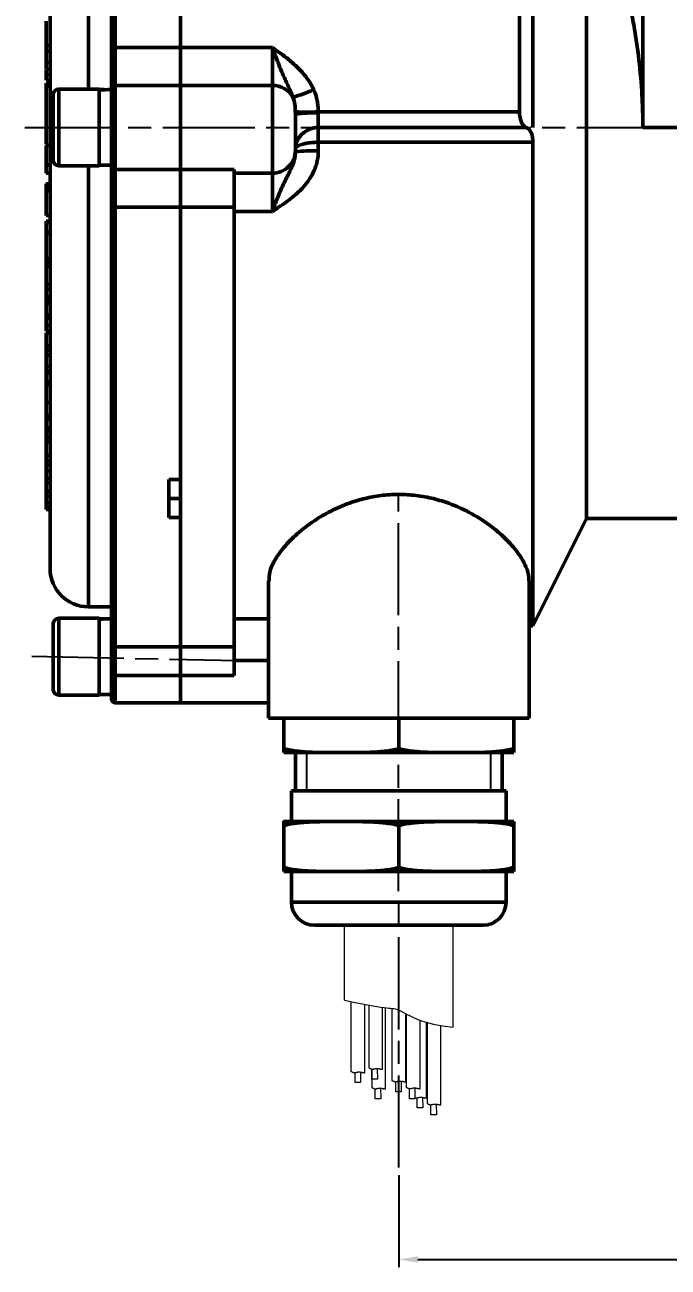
# Model space of a CAD drawing. Header units: millimetres. Extents: x 5395 to 6471, y 1829 to 2617.
# Drawn here: x 5546 to 5630, y 2223.7 to 2385.7 of the extents above; entities that cross this region are included whole.
import ezdxf

# ---------------------------------------------------------------- set-up
doc = ezdxf.new("R2010")
doc.units = ezdxf.units.MM
doc.linetypes.add('AM_ISO08W050', pattern=[18, 12, -1.5, 3, -1.5])
doc.linetypes.add('DIVIDE2', pattern=[15.875, 6.35, -3.175, 0, -3.175, 0, -3.175])
for name, color, linetype, lineweight in [('AM_5', 3, 'Continuous', 25), ('AM_7', 4, 'AM_ISO08W050', 25), ('AM_BOR', 7, 'Continuous', 50), ('双点划线', 6, 'DIVIDE2', 13)]:
    doc.layers.add(name, color=color, linetype=linetype, lineweight=lineweight)
doc.styles.add('工程字', font='gbenor.shx', dxfattribs={"width": 0.707, "bigfont": 'hztxt.shx'})
doc.dimstyles.new('AM_GB$0', dxfattribs={"dimtxt": 3.5, "dimasz": 2.5, "dimexe": 1, "dimexo": 1, "dimgap": 0.5, "dimtad": 1, "dimdsep": 46, "dimtxsty": '工程字', "dimcen": 0, "dimclrd": 256, "dimclre": 256, "dimclrt": 2, "dimadec": 0, "dimazin": 2, "dimtp": 0.1, "dimtm": 0.1, "dimtfac": 0.71, "dimtmove": 0, "dimatfit": 3, "dimfxl": 0, "dimlwd": -1, "dimlwe": -1, "dimarcsym": 0})

# ---------------------------------------------------------------- blocks, each defined once
blk = doc.blocks.new('*D1')
at = {"layer": 'AM_5', "transparency": 16777216}
for p, q in [((5713.31, 2250.5), (5713.31, 2223.71)), ((5594.81, 2235.71), (5594.81, 2223.71)), ((5597.31, 2224.71), (5710.81, 2224.71))]:
    blk.add_line(p, q, dxfattribs=at)
for points in [[(5597.31, 2225.13), (5597.31, 2224.29), (5594.81, 2224.71)], [(5710.81, 2225.13), (5710.81, 2224.29), (5713.31, 2224.71)]]:
    blk.add_solid(points, dxfattribs=at)
at = {"layer": 'Defpoints', "color": 0}
for p in [(5713.31, 2251.5), (5594.81, 2236.71), (5713.31, 2224.71)]:
    blk.add_point(p, dxfattribs=at)
at = {"layer": 'AM_5', "color": 2, "transparency": 16777216, "insert": (5654.06, 2227.71), "char_height": 5, "attachment_point": 5, "style": '工程字'}
blk.add_mtext('118.5', dxfattribs=at)

msp = doc.modelspace()

# ---------------------------------------------------------------- linework, layer by layer
at = {"layer": 'AM_5'}
for p, q in [((5582.7834, 2290.79782), (5582.7834, 2285.79782)), ((5606.7834, 2290.79782), (5606.7834, 2285.79782))]:
    msp.add_line(p, q, dxfattribs=at)
at = {"layer": 'AM_7'}
for p, q in [((5546.01838, 2372.26843), (5661.79938, 2372.26843)), ((5594.81238, 2236.70973), (5594.76536, 2324.45202)), ((5546.91899, 2303.35615), (5576.10577, 2302.74675))]:
    msp.add_line(p, q, dxfattribs=at)
at = {"layer": 'AM_BOR'}
for p, q in [((5626.65713, 2442.29782), (5626.65713, 2372.29783)), ((5557.31237, 2382.63332), (5557.31237, 2439.50777)), ((5557.81238, 2440.00197), (5557.81238, 2382.70931)), ((5566.31238, 2440.00197), (5566.31238, 2382.70931)), ((5610.56237, 2374.32575), (5610.56237, 2439.96097)), ((5554.31238, 2434.79783), (5554.31238, 2377.29782)), ((5612.31237, 2372.29783), (5612.31237, 2435.20449)), ((5549.31237, 2314.79782), (5549.31237, 2429.79783)), ((5566.31238, 2382.70931), (5566.31238, 2418.1965)), ((5619.31238, 2321.29782), (5619.31238, 2406.1098)), ((5548.81238, 2386.13408), (5548.81238, 2382.98203)), ((5548.81238, 2382.98203), (5549.31237, 2382.98203)), ((5548.81238, 2382.98203), (5548.81238, 2382.24519)), ((5557.31237, 2377.31358), (5557.31237, 2382.63332)), ((5557.81238, 2382.70931), (5557.81238, 2377.76955)), ((5557.81238, 2382.70931), (5566.31238, 2382.70931)), ((5566.31238, 2377.76955), (5566.31238, 2382.70931)), ((5566.31238, 2382.70931), (5578.31237, 2382.70931)), ((5578.31237, 2377.76955), (5578.31237, 2382.70931)), ((5548.81238, 2382.24519), (5549.31237, 2382.24519)), ((5548.81238, 2380.89431), (5548.81238, 2380.84594)), ((5548.81238, 2380.7715), (5549.31237, 2380.7715)), ((5548.81238, 2379.87092), (5549.31237, 2379.87092)), ((5548.81238, 2379.79648), (5548.81238, 2379.17502)), ((5548.81238, 2379.17502), (5549.31237, 2379.17502)), ((5548.81238, 2379.17502), (5548.81238, 2378.43818)), ((5548.81238, 2378.43818), (5549.31237, 2378.43818)), ((5548.81238, 2378.31537), (5549.31237, 2378.31537)), ((5548.81238, 2378.05401), (5548.81238, 2377.87509)), ((5548.81238, 2377.87509), (5549.31237, 2377.87509)), ((5548.81238, 2377.87509), (5548.81238, 2377.66769)), ((5548.81238, 2377.66769), (5549.31237, 2377.66769)), ((5548.81238, 2377.66769), (5548.81238, 2370.12201)), ((5557.81238, 2377.76955), (5557.81238, 2366.82609)), ((5557.81238, 2377.76955), (5566.31238, 2377.76955)), ((5566.31238, 2366.82609), (5566.31238, 2377.76955)), ((5578.31237, 2377.76955), (5566.31238, 2377.76955)), ((5578.31237, 2366.31809), (5578.31237, 2377.76955)), ((5549.71238, 2368.04782), (5549.71238, 2376.54782)), ((5555.71238, 2377.29782), (5550.46237, 2377.29782)), ((5550.46237, 2377.29782), (5550.46237, 2367.29782)), ((5555.71238, 2377.29782), (5555.71238, 2367.29782)), ((5557.31237, 2367.28207), (5557.31237, 2377.31358)), ((5581.31238, 2374.00887), (5581.31238, 2369.30796)), ((5584.30709, 2374.32575), (5610.56237, 2374.32575)), ((5584.31238, 2374.16347), (5584.31238, 2372.28218)), ((5611.45213, 2372.28218), (5584.31238, 2372.28218)), ((5584.31238, 2372.28218), (5584.31238, 2370.35752)), ((5626.65713, 2372.29783), (5659.00538, 2372.29783)), ((5549.31237, 2369.96512), (5548.74988, 2369.96512)), ((5548.81238, 2369.93864), (5549.31237, 2369.93864)), ((5548.81238, 2369.76363), (5548.81238, 2369.39392)), ((5584.31238, 2370.35752), (5584.31238, 2369.24036)), ((5612.31237, 2370.35752), (5584.31238, 2370.35752)), ((5612.31237, 2307.29782), (5612.31237, 2370.35752)), ((5581.31238, 2369.30796), (5581.31238, 2369.09925)), ((5548.74988, 2366.51436), (5548.81238, 2366.51436)), ((5548.81238, 2367.40337), (5549.31237, 2367.40337)), ((5548.81238, 2367.40337), (5548.81238, 2366.31835)), ((5548.81238, 2366.31835), (5549.31237, 2366.31835)), ((5550.46237, 2367.29782), (5555.71238, 2367.29782)), ((5554.31238, 2367.29782), (5554.31238, 2309.79782)), ((5555.71238, 2367.35782), (5557.31237, 2367.35782)), ((5557.31237, 2361.96233), (5557.31237, 2367.28207)), ((5557.81238, 2366.82609), (5566.31238, 2366.82609)), ((5557.81238, 2366.82609), (5557.81238, 2361.88633)), ((5566.31238, 2361.88633), (5566.31238, 2366.82609)), ((5566.31238, 2366.82609), (5573.31238, 2366.82609)), ((5573.31238, 2366.82609), (5573.31238, 2361.88633)), ((5573.31238, 2366.31809), (5578.31237, 2366.31809)), ((5578.31237, 2361.34902), (5578.31237, 2366.31809)), ((5548.81238, 2364.85292), (5548.74988, 2364.85292)), ((5548.81238, 2364.95244), (5549.31237, 2364.95244)), ((5548.81238, 2364.95244), (5548.81238, 2364.8307)), ((5548.81238, 2364.8307), (5549.31237, 2364.8307)), ((5548.81238, 2364.8307), (5548.81238, 2364.30237)), ((5548.81238, 2364.30237), (5549.31237, 2364.30237)), ((5548.81238, 2364.30237), (5548.81238, 2364.17945)), ((5548.81238, 2364.17945), (5549.31237, 2364.17945)), ((5548.81238, 2364.17945), (5548.81238, 2364.13217)), ((5548.81238, 2364.13217), (5549.31237, 2364.13217)), ((5548.81238, 2364.13217), (5548.81238, 2364.00925)), ((5548.81238, 2364.00925), (5549.31237, 2364.00925)), ((5548.81238, 2364.00925), (5548.81238, 2360.81446)), ((5557.31237, 2305.08787), (5557.31237, 2361.96233)), ((5557.81238, 2361.88633), (5566.31238, 2361.88633)), ((5557.81238, 2361.88633), (5557.81238, 2304.59368)), ((5566.31238, 2326.39915), (5566.31238, 2361.88633)), ((5573.31238, 2361.88633), (5566.31238, 2361.88633)), ((5566.31238, 2361.88633), (5566.31238, 2304.59368)), ((5573.31238, 2361.88633), (5573.31238, 2304.59368)), ((5548.74988, 2361.08782), (5548.81238, 2361.08782)), ((5548.81238, 2360.81446), (5549.31237, 2360.81446)), ((5548.81238, 2360.08004), (5549.31237, 2360.08004)), ((5548.81238, 2360.08004), (5548.81238, 2359.89093)), ((5548.81238, 2359.89093), (5549.31237, 2359.89093)), ((5548.81238, 2359.89093), (5548.81238, 2358.65934)), ((5578.31237, 2361.34902), (5573.31238, 2361.34902)), ((5548.81238, 2358.65934), (5549.31237, 2358.65934)), ((5548.81238, 2358.65934), (5548.81238, 2358.47023)), ((5548.81238, 2358.47023), (5549.31237, 2358.47023)), ((5548.81238, 2358.47023), (5548.81238, 2355.21398)), ((5548.81238, 2355.21398), (5549.31237, 2355.21398)), ((5548.81238, 2355.21398), (5548.81238, 2354.70771)), ((5548.81238, 2354.70771), (5549.31237, 2354.70771)), ((5548.81238, 2354.70771), (5548.81238, 2354.15039)), ((5548.81238, 2354.15039), (5549.31237, 2354.15039)), ((5548.81238, 2354.15039), (5548.81238, 2351.87397)), ((5548.81238, 2351.87397), (5549.31237, 2351.87397)), ((5548.81238, 2351.87397), (5548.81238, 2351.20853)), ((5549.31237, 2350.23703), (5548.74988, 2350.23703)), ((5549.31237, 2350.13821), (5548.74988, 2350.13821)), ((5548.81238, 2351.20853), (5549.31237, 2351.20853)), ((5548.81238, 2351.20853), (5548.81238, 2350.14423)), ((5548.81238, 2349.75749), (5549.31237, 2349.75749)), ((5548.81238, 2349.75749), (5548.81238, 2349.32963)), ((5548.81238, 2349.32963), (5549.31237, 2349.32963)), ((5548.81238, 2349.32963), (5548.81238, 2347.88057)), ((5548.81238, 2347.88057), (5549.31237, 2347.88057)), ((5548.81238, 2347.88057), (5548.81238, 2347.41843)), ((5548.81238, 2347.41843), (5549.31237, 2347.41843)), ((5548.74988, 2345.79763), (5548.81238, 2345.79763)), ((5548.74988, 2345.77598), (5549.31237, 2345.77598)), ((5548.81238, 2346.49415), (5549.31237, 2346.49415)), ((5548.81238, 2345.51225), (5549.31237, 2345.51225)), ((5548.81238, 2343.81025), (5549.31237, 2343.81025)), ((5548.81238, 2343.81025), (5548.81238, 2343.26892)), ((5548.81238, 2343.26892), (5549.31237, 2343.26892)), ((5548.81238, 2343.26892), (5548.81238, 2342.66613)), ((5548.81238, 2342.66613), (5549.31237, 2342.66613)), ((5548.81238, 2342.66613), (5548.81238, 2342.54675)), ((5548.81238, 2342.54675), (5549.31237, 2342.54675)), ((5548.81238, 2342.54675), (5548.81238, 2341.10951)), ((5548.81238, 2341.10951), (5549.31237, 2341.10951)), ((5548.81238, 2341.10951), (5548.81238, 2340.53154)), ((5548.81238, 2340.53154), (5549.31237, 2340.53154)), ((5548.81238, 2340.53154), (5548.81238, 2340.27834)), ((5548.81238, 2340.27834), (5549.31237, 2340.27834)), ((5548.81238, 2340.27834), (5548.81238, 2339.17559)), ((5548.81238, 2339.17559), (5549.31237, 2339.17559)), ((5548.81238, 2339.17559), (5548.81238, 2338.75363)), ((5548.81238, 2338.75363), (5549.31237, 2338.75363)), ((5548.81238, 2338.75363), (5548.81238, 2336.43348)), ((5548.81238, 2338.4333), (5548.74988, 2338.4333)), ((5548.81238, 2336.43348), (5549.31237, 2336.43348)), ((5548.81238, 2336.43348), (5548.81238, 2334.75347)), ((5548.81238, 2334.75347), (5549.31237, 2334.75347)), ((5548.81238, 2334.75347), (5548.81238, 2334.24642)), ((5548.81238, 2334.24642), (5549.31237, 2334.24642)), ((5548.81238, 2334.24642), (5548.81238, 2333.11294)), ((5548.74988, 2333.3307), (5548.81238, 2333.3307)), ((5548.81238, 2333.11294), (5549.31237, 2333.11294)), ((5548.81238, 2333.11294), (5548.81238, 2332.64725)), ((5548.81238, 2332.64725), (5549.31237, 2332.64725)), ((5548.81238, 2332.64725), (5548.81238, 2332.06509)), ((5548.74988, 2331.81477), (5548.81238, 2331.81477)), ((5548.81238, 2332.06509), (5549.31237, 2332.06509)), ((5548.81238, 2332.06509), (5548.81238, 2331.81688)), ((5548.81238, 2331.81688), (5549.31237, 2331.81688)), ((5548.81238, 2331.81688), (5548.81238, 2331.31219)), ((5548.81238, 2331.31219), (5549.31237, 2331.31219)), ((5548.81238, 2331.31219), (5548.81238, 2329.53691)), ((5548.81238, 2329.53691), (5549.31237, 2329.53691)), ((5548.81238, 2329.53691), (5548.81238, 2328.81892)), ((5548.81238, 2328.81892), (5549.31237, 2328.81892)), ((5548.81238, 2328.81892), (5548.81238, 2328.24686)), ((5548.81238, 2328.24686), (5549.31237, 2328.24686)), ((5548.81238, 2328.24686), (5548.81238, 2327.51642)), ((5548.81238, 2327.51642), (5549.31237, 2327.51642)), ((5548.81238, 2327.51642), (5548.81238, 2326.52477)), ((5548.81238, 2326.52477), (5549.31237, 2326.52477)), ((5548.81238, 2326.52477), (5548.81238, 2325.95271)), ((5548.81238, 2325.95271), (5549.31237, 2325.95271)), ((5548.81238, 2325.95271), (5548.81238, 2324.85823)), ((5564.81238, 2326.39915), (5566.31238, 2326.39915)), ((5564.81238, 2326.39915), (5564.81238, 2321.4494)), ((5548.81238, 2324.85823), (5549.31237, 2324.85823)), ((5548.81238, 2324.85823), (5548.81238, 2324.75728)), ((5548.81238, 2324.75728), (5549.31237, 2324.75728)), ((5548.81238, 2324.75728), (5548.81238, 2324.16748)), ((5548.81238, 2324.16748), (5549.31237, 2324.16748)), ((5548.81238, 2324.16748), (5548.81238, 2323.41577)), ((5548.81238, 2323.41577), (5549.31237, 2323.41577)), ((5548.81238, 2323.41577), (5548.81238, 2322.85779)), ((5548.81238, 2322.85779), (5549.31237, 2322.85779)), ((5548.81238, 2322.85779), (5548.81238, 2322.77388)), ((5548.81238, 2322.77388), (5549.31237, 2322.77388)), ((5548.81238, 2322.77388), (5548.81238, 2322.49908)), ((5564.81238, 2323.92769), (5566.31238, 2323.92769)), ((5548.81238, 2322.49908), (5549.31237, 2322.49908)), ((5564.81238, 2321.4494), (5566.31238, 2321.4494)), ((5566.31238, 2304.59368), (5566.31238, 2321.4494)), ((5612.31237, 2307.29782), (5619.31238, 2321.29782)), ((5619.31238, 2321.29782), (5638.48335, 2321.29782)), ((5577.81238, 2313.19471), (5577.81238, 2295.29782)), ((5611.81238, 2295.29782), (5611.81238, 2313.18811)), ((5554.31238, 2309.79782), (5557.31237, 2309.79782)), ((5555.71238, 2308.29782), (5550.46237, 2308.29782)), ((5550.46237, 2308.29782), (5550.46237, 2298.29782)), ((5555.71238, 2308.29782), (5555.71238, 2298.29782)), ((5573.31238, 2308.22658), (5577.81238, 2308.22658)), ((5549.71238, 2299.04782), (5549.71238, 2307.54782)), ((5611.81238, 2307.29782), (5612.31237, 2307.29782)), ((5557.31237, 2301.04123), (5557.31237, 2305.08787)), ((5557.81238, 2304.59368), (5566.31238, 2304.59368)), ((5557.81238, 2304.59368), (5557.81238, 2300.83608)), ((5566.31238, 2300.83608), (5566.31238, 2304.59368)), ((5566.31238, 2304.59368), (5573.31238, 2304.59368)), ((5573.31238, 2304.59368), (5573.31238, 2300.83608)), ((5577.81238, 2302.80507), (5573.31238, 2302.80507)), ((5557.31237, 2297.79782), (5557.31237, 2301.04123)), ((5557.81238, 2300.83608), (5566.31238, 2300.83608)), ((5557.81238, 2300.83608), (5557.81238, 2297.29782)), ((5566.31238, 2297.29782), (5566.31238, 2300.83608)), ((5573.31238, 2300.83608), (5566.31238, 2300.83608)), ((5550.46237, 2298.29782), (5555.71238, 2298.29782)), ((5555.71238, 2298.35782), (5557.31237, 2298.35782)), ((5557.81238, 2297.29782), (5566.31238, 2297.29782)), ((5566.31238, 2297.29782), (5577.81238, 2297.29782)), ((5577.81238, 2295.29782), (5594.81238, 2295.29782)), ((5594.81238, 2295.29782), (5579.81238, 2295.29782)), ((5579.81238, 2291.31046), (5579.81238, 2295.29782)), ((5594.81238, 2295.29782), (5611.81238, 2295.29782)), ((5594.81238, 2291.31046), (5594.81238, 2295.29782)), ((5609.81238, 2295.29782), (5594.81238, 2295.29782)), ((5609.81238, 2291.31046), (5609.81238, 2295.29782)), ((5579.81238, 2290.79782), (5587.31238, 2290.79782)), ((5581.31238, 2290.79782), (5581.31238, 2285.79782)), ((5587.31238, 2290.79782), (5602.31238, 2290.79782)), ((5602.31238, 2290.79782), (5609.81238, 2290.79782)), ((5608.31238, 2285.79782), (5608.31238, 2290.79782)), ((5580.81238, 2285.79782), (5580.81238, 2281.79782)), ((5594.81238, 2285.79782), (5580.81238, 2285.79782)), ((5608.81238, 2285.79782), (5594.81238, 2285.79782)), ((5608.81238, 2281.79782), (5608.81238, 2285.79782)), ((5579.81238, 2281.79782), (5587.31238, 2281.79782)), ((5579.81238, 2275.81046), (5579.81238, 2281.28519)), ((5587.31238, 2281.79782), (5602.31238, 2281.79782)), ((5594.81238, 2275.81046), (5594.81238, 2281.28519)), ((5602.31238, 2281.79782), (5609.81238, 2281.79782)), ((5609.81238, 2275.81046), (5609.81238, 2281.28519)), ((5579.81238, 2275.29782), (5587.31238, 2275.29782)), ((5580.81238, 2275.29782), (5580.81238, 2271.29782)), ((5587.31238, 2275.29782), (5602.31238, 2275.29782)), ((5602.31238, 2275.29782), (5609.81238, 2275.29782)), ((5608.81238, 2271.29782), (5608.81238, 2275.29782)), ((5580.81238, 2271.29782), (5594.81238, 2271.29782)), ((5594.81238, 2271.29782), (5608.81238, 2271.29782)), ((5594.81238, 2268.29782), (5583.81238, 2268.29782)), ((5605.81238, 2268.29782), (5594.81238, 2268.29782))]:
    msp.add_line(p, q, dxfattribs=at)
at = {"layer": 'AM_BOR', "flags": 128}
msp.add_lwpolyline([(5557.31237, 2301.04123), (5557.32199, 2301.00121), (5557.35043, 2300.96272), (5557.39664, 2300.92726), (5557.45882, 2300.89617), (5557.53459, 2300.87066), (5557.62104, 2300.8517), (5557.71484, 2300.84003), (5557.81238, 2300.83608)], dxfattribs=at)
at = {"layer": 'AM_BOR'}
for centre, radius, start, end in [((5557.69026, 2381.8299), 0.88785, 82.0942314, 115.1901721), ((5557.79134, 2377.2905), 0.47952, 87.4843434, 177.2412603), ((5578.36844, 2374.73352), 3.03656, 29.7034352, 91.0579345), ((5550.46238, 2376.54782), 0.75, 90, 180), ((5576.83598, 2391.76392), 16.07602, 285.0340769, 295.2740839), ((5582.87055, 2401.59005), 27.30212, 266.722697, 273.0161042), ((5583.5644, 2359.4939), 14.68863, 87.0810904, 98.8192301), ((5550.46238, 2368.04782), 0.75, 180, 270), ((5578.31745, 2369.31302), 2.99493, 269.9028932, 359.9031152), ((5583.56398, 2353.19129), 16.06651, 87.3300932, 98.0560834), ((5557.79134, 2367.30515), 0.47952, 182.758295, 272.5151691), ((5557.69028, 2362.76588), 0.88798, 244.8124207, 277.9031758), ((5554.31238, 2314.79782), 5, 180, 270), ((5550.46238, 2307.54782), 0.75, 90, 180), ((5557.80949, 2305.09079), 0.49712, 180.3368232, 270.3337497), ((5550.46238, 2299.04782), 0.75, 180, 270), ((5557.81238, 2297.79782), 0.5, 180, 270), ((5583.81238, 2271.29782), 3, 180, 270), ((5605.81238, 2271.29782), 3, 270, 0)]:
    msp.add_arc(centre, radius, start, end, dxfattribs=at)
for centre, start_param, end_param in [((5557.31238, 2372.29782), 1.570796327, 1.758899677), ((5555.71238, 2372.29782), 1.477161543, 1.570796327), ((5557.31238, 2303.29782), 1.570796327, 1.758899677), ((5555.71238, 2303.29782), 1.477161544, 1.570796327)]:
    msp.add_ellipse(centre, major_axis=(8.55633, 0), ratio=0.577350269, start_param=start_param, end_param=end_param, dxfattribs=at)
for points, knots in [([(5619.31238, 2406.1098), (5619.7793, 2404.98434), (5620.24655, 2403.81183), (5620.93992, 2401.97829), (5621.16901, 2401.35658), (5621.61925, 2400.09884), (5621.84079, 2399.46179), (5622.92727, 2396.23518), (5623.72928, 2393.52292), (5624.76027, 2389.23441), (5625.07512, 2387.76796), (5625.49347, 2385.50716), (5625.62305, 2384.74774), (5625.86025, 2383.2243), (5625.96806, 2382.45916), (5626.25781, 2380.15338), (5626.40601, 2378.60238), (5626.55576, 2376.25448), (5626.59359, 2375.46828), (5626.64428, 2373.88858), (5626.65713, 2373.09284), (5626.65713, 2372.29782)], [0, 0, 0, 0, 0.125, 0.125, 0.1875, 0.1875, 0.25, 0.25, 0.5, 0.5, 0.625, 0.625, 0.6875, 0.6875, 0.75, 0.75, 0.875, 0.875, 0.9375, 0.9375, 1, 1, 1, 1]), ([(5581.006, 2376.23816), (5580.82034, 2376.78337), (5580.58723, 2377.28797), (5580.11835, 2378.29555), (5579.88002, 2378.80023), (5579.41792, 2379.84789), (5579.19342, 2380.38944), (5578.75025, 2381.52057), (5578.53119, 2382.11027), (5578.31238, 2382.70931)], [0, 0, 0, 0, 0.25, 0.25, 0.5, 0.5, 0.75, 0.75, 1, 1, 1, 1]), ([(5581.31238, 2380.38791), (5580.84682, 2380.817), (5580.35521, 2381.21498), (5579.59829, 2381.78798), (5579.34294, 2381.97483), (5578.82919, 2382.34426), (5578.57263, 2382.52554), (5578.31238, 2382.70931)], [0, 0, 0, 0, 0.5, 0.5, 0.75, 0.75, 1, 1, 1, 1]), ([(5548.81238, 2382.32706), (5548.81238, 2381.91089), (5548.81238, 2381.16724), (5548.81238, 2380.89249), (5548.81238, 2380.7715)], [0, 0, 0, 0, 0.559636869, 1, 1, 1, 1]), ([(5548.81238, 2380.7715), (5548.81238, 2380.61855), (5548.81238, 2380.34545), (5548.81238, 2380.0159), (5548.81238, 2379.87092)], [0, 0, 0, 0, 0.560084046, 1, 1, 1, 1]), ([(5583.69962, 2377.22677), (5583.56084, 2377.53408), (5583.40219, 2377.83041), (5583.05535, 2378.39675), (5582.86655, 2378.66806), (5582.26097, 2379.45179), (5581.80418, 2379.93463), (5581.31238, 2380.38791)], [0, 0, 0, 0, 0.25, 0.25, 0.5, 0.5, 1, 1, 1, 1]), ([(5581.30973, 2374.33258), (5581.30421, 2374.65562), (5581.28888, 2374.97689), (5581.20004, 2375.61562), (5581.12644, 2375.93087), (5581.006, 2376.23816)], [0, 0, 0, 0, 0.5, 0.5, 1, 1, 1, 1]), ([(5583.69962, 2377.22677), (5583.9053, 2376.7713), (5584.0524, 2376.29886), (5584.19872, 2375.56851), (5584.23507, 2375.32079), (5584.28574, 2374.82454), (5584.3002, 2374.57548), (5584.30709, 2374.32575)], [0, 0, 0, 0, 0.5, 0.5, 0.75, 0.75, 1, 1, 1, 1]), ([(5610.56238, 2374.32575), (5610.56238, 2374.19498), (5610.56855, 2374.06629), (5610.59258, 2373.81287), (5610.61077, 2373.6868), (5610.68085, 2373.32885), (5610.74935, 2373.11095), (5610.91463, 2372.74717), (5611.01266, 2372.59823), (5611.22254, 2372.38155), (5611.33615, 2372.31136), (5611.45213, 2372.28218)], [0, 0, 0, 0, 0.125, 0.125, 0.25, 0.25, 0.5, 0.5, 0.75, 0.75, 1, 1, 1, 1]), ([(5584.31238, 2372.28218), (5584.11217, 2372.28218), (5583.9148, 2372.26283), (5583.52563, 2372.1866), (5583.33323, 2372.12907), (5582.96799, 2371.98052), (5582.79174, 2371.88817), (5582.4643, 2371.67476), (5582.31367, 2371.55458), (5582.038, 2371.28892), (5581.91253, 2371.14211), (5581.69888, 2370.83785), (5581.60891, 2370.67901), (5581.46224, 2370.34874), (5581.40561, 2370.17597), (5581.33117, 2369.83266), (5581.31238, 2369.65889), (5581.31238, 2369.48784)], [0, 0, 0, 0, 0.125, 0.125, 0.25, 0.25, 0.375, 0.375, 0.5, 0.5, 0.625, 0.625, 0.75, 0.75, 0.875, 0.875, 1, 1, 1, 1]), ([(5611.45213, 2372.28218), (5611.67265, 2372.22669), (5611.88794, 2372.02009), (5612.08956, 2371.59334), (5612.12596, 2371.50099), (5612.1905, 2371.30171), (5612.21892, 2371.19341), (5612.26488, 2370.96722), (5612.28237, 2370.85038), (5612.30614, 2370.60907), (5612.31238, 2370.48357), (5612.31238, 2370.35752)], [0, 0, 0, 0, 0.5, 0.5, 0.625, 0.625, 0.75, 0.75, 0.875, 0.875, 1, 1, 1, 1]), ([(5548.81238, 2369.93864), (5548.81238, 2369.89199), (5548.81238, 2369.79918), (5548.81238, 2369.22636), (5548.81238, 2368.30468), (5548.81238, 2367.70417), (5548.81238, 2367.40337)], [0, 0, 0, 0, 0.281290374, 0.559579521, 0.779392368, 1, 1, 1, 1]), ([(5584.31238, 2370.35752), (5584.11112, 2370.35752), (5583.9129, 2370.35137), (5583.52234, 2370.32722), (5583.32946, 2370.30903), (5582.96404, 2370.2623), (5582.78803, 2370.23334), (5582.46153, 2370.16677), (5582.31149, 2370.1294), (5582.03705, 2370.04707), (5581.91227, 2370.00172), (5581.69932, 2369.90765), (5581.60948, 2369.85853), (5581.46287, 2369.75626), (5581.40615, 2369.70271), (5581.33135, 2369.59582), (5581.31238, 2369.5415), (5581.31238, 2369.48784)], [0, 0, 0, 0, 0.125, 0.125, 0.25, 0.25, 0.375, 0.375, 0.5, 0.5, 0.625, 0.625, 0.75, 0.75, 0.875, 0.875, 1, 1, 1, 1]), ([(5584.31238, 2369.24036), (5584.31238, 2368.80195), (5584.26413, 2368.3725), (5584.1274, 2367.74031), (5584.07101, 2367.53159), (5583.93711, 2367.11807), (5583.85939, 2366.9131), (5583.60077, 2366.31608), (5583.39332, 2365.93743), (5582.91821, 2365.21335), (5582.64959, 2364.86779), (5581.79143, 2363.90102), (5581.1424, 2363.33762), (5580.10809, 2362.55657), (5579.7535, 2362.30721), (5579.21619, 2361.94313), (5579.03604, 2361.82332), (5578.67469, 2361.58531), (5578.49248, 2361.46645), (5578.31238, 2361.34902)], [0, 0, 0, 0, 0.125, 0.125, 0.1875, 0.1875, 0.25, 0.25, 0.375, 0.375, 0.5, 0.5, 0.75, 0.75, 0.875, 0.875, 0.9375, 0.9375, 1, 1, 1, 1]), ([(5581.31238, 2369.09925), (5581.31238, 2368.72682), (5581.25637, 2368.37222), (5581.0778, 2367.69158), (5580.95609, 2367.3697), (5580.68964, 2366.75532), (5580.54415, 2366.46031), (5580.25041, 2365.87538), (5580.10191, 2365.5852), (5579.80988, 2364.99435), (5579.66618, 2364.69373), (5579.38427, 2364.07318), (5579.24544, 2363.75203), (5578.97346, 2363.09293), (5578.84032, 2362.75535), (5578.642, 2362.23665), (5578.57611, 2362.0617), (5578.44424, 2361.70776), (5578.37745, 2361.52655), (5578.31238, 2361.34902)], [0, 0, 0, 0, 0.125, 0.125, 0.25, 0.25, 0.375, 0.375, 0.5, 0.5, 0.625, 0.625, 0.75, 0.75, 0.875, 0.875, 0.9375, 0.9375, 1, 1, 1, 1]), ([(5548.81238, 2350.12464), (5548.81238, 2350.12906), (5548.81238, 2350.22371), (5548.81238, 2349.98503), (5548.81238, 2349.75749)], [0, 0, 0, 0, 0.046662543, 1, 1, 1, 1]), ([(5548.81238, 2347.41843), (5548.81238, 2347.36724), (5548.81238, 2347.21521), (5548.81238, 2346.8858), (5548.81238, 2346.6426), (5548.81238, 2346.49415)], [0, 0, 0, 0, 0.165123665, 0.4903924, 1, 1, 1, 1]), ([(5548.81238, 2346.49415), (5548.81238, 2346.37715), (5548.81238, 2346.14312), (5548.81238, 2345.85368), (5548.81238, 2345.81837), (5548.81238, 2345.7958)], [0, 0, 0, 0, 0.264956571, 0.53001805, 1, 1, 1, 1]), ([(5548.81238, 2345.51225), (5548.81238, 2345.39425), (5548.81238, 2345.15889), (5548.81238, 2344.68126), (5548.81238, 2344.21229), (5548.81238, 2343.94421), (5548.81238, 2343.81025)], [0, 0, 0, 0, 0.280364133, 0.559205943, 0.779742035, 1, 1, 1, 1]), ([(5611.76419, 2313.18811), (5611.77699, 2313.32681), (5611.82933, 2313.89374), (5611.44638, 2315.02366), (5610.59788, 2316.59355), (5609.21055, 2318.28851), (5607.26952, 2320.05915), (5604.79364, 2321.75717), (5602.15477, 2323.04522), (5599.62789, 2323.86521), (5597.38618, 2324.32454), (5595.05158, 2324.49857), (5592.77528, 2324.38793), (5590.63735, 2324.01665), (5588.44122, 2323.3938), (5586.2116, 2322.46265), (5583.87127, 2321.13965), (5581.7416, 2319.55075), (5579.92605, 2317.76028), (5578.64247, 2315.9842), (5577.89622, 2314.42202), (5577.88629, 2313.55516), (5577.88216, 2313.19471)], [0, 0, 0, 0, 0.017590775, 0.071904147, 0.126238423, 0.186938854, 0.247632854, 0.312025294, 0.37628985, 0.416115669, 0.455904892, 0.495939448, 0.535970957, 0.572344589, 0.608743165, 0.658064602, 0.707445783, 0.769256869, 0.831100778, 0.893401027, 0.955675448, 1, 1, 1, 1]), ([(5579.81238, 2291.31046), (5580.43102, 2291.14455), (5581.05275, 2291.03856), (5582.29968, 2290.89357), (5582.92489, 2290.85503), (5584.17697, 2290.80976), (5584.80382, 2290.803), (5586.05793, 2290.7971), (5586.68517, 2290.79782), (5587.31238, 2290.79782)], [0, 0, 0, 0, 0.25, 0.25, 0.5, 0.5, 0.75, 0.75, 1, 1, 1, 1]), ([(5579.81238, 2290.79782), (5579.81238, 2290.79782), (5579.81238, 2290.7971), (5579.81238, 2290.80299), (5579.81238, 2290.80975), (5579.81238, 2290.855), (5579.81238, 2290.89353), (5579.81238, 2291.00241), (5579.81238, 2291.0473), (5579.81238, 2291.16019), (5579.81238, 2291.22837), (5579.81238, 2291.31046)], [0, 0, 0, 0, 0.25, 0.25, 0.5, 0.5, 0.75, 0.75, 0.875, 0.875, 1, 1, 1, 1]), ([(5587.31238, 2290.79782), (5587.93955, 2290.79782), (5588.56676, 2290.7971), (5589.82081, 2290.803), (5590.44765, 2290.80976), (5591.69969, 2290.85502), (5592.3249, 2290.89356), (5593.57187, 2291.03854), (5594.19365, 2291.14453), (5594.81238, 2291.31046)], [0, 0, 0, 0, 0.25, 0.25, 0.5, 0.5, 0.75, 0.75, 1, 1, 1, 1]), ([(5594.81238, 2291.31046), (5595.43102, 2291.14455), (5596.05275, 2291.03856), (5597.29968, 2290.89357), (5597.92489, 2290.85503), (5599.17697, 2290.80976), (5599.80382, 2290.803), (5601.05793, 2290.7971), (5601.68517, 2290.79782), (5602.31238, 2290.79782)], [0, 0, 0, 0, 0.25, 0.25, 0.5, 0.5, 0.75, 0.75, 1, 1, 1, 1]), ([(5602.31238, 2290.79782), (5602.93955, 2290.79782), (5603.56676, 2290.7971), (5604.82081, 2290.803), (5605.44765, 2290.80976), (5606.69969, 2290.85502), (5607.3249, 2290.89356), (5608.57187, 2291.03854), (5609.19365, 2291.14453), (5609.81238, 2291.31046)], [0, 0, 0, 0, 0.25, 0.25, 0.5, 0.5, 0.75, 0.75, 1, 1, 1, 1]), ([(5609.81238, 2291.31046), (5609.81238, 2291.14611), (5609.81238, 2291.03995), (5609.81238, 2290.89452), (5609.81238, 2290.85558), (5609.81238, 2290.80989), (5609.81238, 2290.80305), (5609.81238, 2290.79858), (5609.81238, 2290.79815), (5609.81238, 2290.79787), (5609.81238, 2290.79784), (5609.81238, 2290.79782), (5609.81238, 2290.79782), (5609.81238, 2290.79782)], [0, 0, 0, 0, 0.25, 0.25, 0.5, 0.5, 0.75, 0.75, 0.875, 0.875, 0.9375, 0.9375, 1, 1, 1, 1]), ([(5587.31238, 2281.79782), (5586.6852, 2281.79782), (5586.05799, 2281.79855), (5584.80394, 2281.79265), (5584.17711, 2281.78589), (5582.92506, 2281.74063), (5582.29985, 2281.70208), (5581.05288, 2281.55711), (5580.4311, 2281.45112), (5579.81238, 2281.28519)], [0, 0, 0, 0, 0.25, 0.25, 0.5, 0.5, 0.75, 0.75, 1, 1, 1, 1]), ([(5579.81238, 2281.28519), (5579.81238, 2281.44953), (5579.81238, 2281.55569), (5579.81238, 2281.70113), (5579.81238, 2281.74006), (5579.81238, 2281.78575), (5579.81238, 2281.7926), (5579.81238, 2281.79707), (5579.81238, 2281.79749), (5579.81238, 2281.79778), (5579.81238, 2281.7978), (5579.81238, 2281.79783), (5579.81238, 2281.79782), (5579.81238, 2281.79782)], [0, 0, 0, 0, 0.25, 0.25, 0.5, 0.5, 0.75, 0.75, 0.875, 0.875, 0.9375, 0.9375, 1, 1, 1, 1]), ([(5594.81238, 2281.28519), (5594.19373, 2281.45109), (5593.572, 2281.55709), (5592.32507, 2281.70207), (5591.69986, 2281.74062), (5590.44778, 2281.78588), (5589.82093, 2281.79265), (5588.56682, 2281.79855), (5587.93958, 2281.79782), (5587.31238, 2281.79782)], [0, 0, 0, 0, 0.25, 0.25, 0.5, 0.5, 0.75, 0.75, 1, 1, 1, 1]), ([(5602.31238, 2281.79782), (5601.6852, 2281.79782), (5601.05799, 2281.79855), (5599.80394, 2281.79265), (5599.17711, 2281.78589), (5597.92506, 2281.74063), (5597.29985, 2281.70208), (5596.05288, 2281.55711), (5595.4311, 2281.45112), (5594.81238, 2281.28519)], [0, 0, 0, 0, 0.25, 0.25, 0.5, 0.5, 0.75, 0.75, 1, 1, 1, 1]), ([(5609.81238, 2281.28519), (5609.19373, 2281.45109), (5608.572, 2281.55709), (5607.32507, 2281.70207), (5606.69986, 2281.74062), (5605.44778, 2281.78588), (5604.82093, 2281.79265), (5603.56682, 2281.79855), (5602.93958, 2281.79782), (5602.31238, 2281.79782)], [0, 0, 0, 0, 0.25, 0.25, 0.5, 0.5, 0.75, 0.75, 1, 1, 1, 1]), ([(5609.81238, 2281.79782), (5609.81238, 2281.79782), (5609.81238, 2281.79855), (5609.81238, 2281.79265), (5609.81238, 2281.7859), (5609.81238, 2281.74065), (5609.81238, 2281.70211), (5609.81238, 2281.59324), (5609.81238, 2281.54835), (5609.81238, 2281.43545), (5609.81238, 2281.36728), (5609.81238, 2281.28519)], [0, 0, 0, 0, 0.25, 0.25, 0.5, 0.5, 0.75, 0.75, 0.875, 0.875, 1, 1, 1, 1]), ([(5579.81238, 2275.81046), (5580.43102, 2275.64455), (5581.05275, 2275.53856), (5582.29968, 2275.39357), (5582.92489, 2275.35503), (5584.17697, 2275.30976), (5584.80382, 2275.303), (5586.05793, 2275.2971), (5586.68517, 2275.29782), (5587.31238, 2275.29782)], [0, 0, 0, 0, 0.25, 0.25, 0.5, 0.5, 0.75, 0.75, 1, 1, 1, 1]), ([(5579.81238, 2275.29782), (5579.81238, 2275.29782), (5579.81238, 2275.2971), (5579.81238, 2275.30299), (5579.81238, 2275.30975), (5579.81238, 2275.355), (5579.81238, 2275.39353), (5579.81238, 2275.50241), (5579.81238, 2275.5473), (5579.81238, 2275.66019), (5579.81238, 2275.72837), (5579.81238, 2275.81046)], [0, 0, 0, 0, 0.25, 0.25, 0.5, 0.5, 0.75, 0.75, 0.875, 0.875, 1, 1, 1, 1]), ([(5587.31238, 2275.29782), (5587.93955, 2275.29782), (5588.56676, 2275.2971), (5589.82081, 2275.303), (5590.44765, 2275.30976), (5591.69969, 2275.35502), (5592.3249, 2275.39356), (5593.57187, 2275.53854), (5594.19365, 2275.64453), (5594.81238, 2275.81046)], [0, 0, 0, 0, 0.25, 0.25, 0.5, 0.5, 0.75, 0.75, 1, 1, 1, 1]), ([(5594.81238, 2275.81046), (5595.43102, 2275.64455), (5596.05275, 2275.53856), (5597.29968, 2275.39357), (5597.92489, 2275.35503), (5599.17697, 2275.30976), (5599.80382, 2275.303), (5601.05793, 2275.2971), (5601.68517, 2275.29782), (5602.31238, 2275.29782)], [0, 0, 0, 0, 0.25, 0.25, 0.5, 0.5, 0.75, 0.75, 1, 1, 1, 1]), ([(5602.31238, 2275.29782), (5602.93955, 2275.29782), (5603.56676, 2275.2971), (5604.82081, 2275.303), (5605.44765, 2275.30976), (5606.69969, 2275.35502), (5607.3249, 2275.39356), (5608.57187, 2275.53854), (5609.19365, 2275.64453), (5609.81238, 2275.81046)], [0, 0, 0, 0, 0.25, 0.25, 0.5, 0.5, 0.75, 0.75, 1, 1, 1, 1]), ([(5609.81238, 2275.81046), (5609.81238, 2275.64611), (5609.81238, 2275.53995), (5609.81238, 2275.39452), (5609.81238, 2275.35558), (5609.81238, 2275.30989), (5609.81238, 2275.30305), (5609.81238, 2275.29858), (5609.81238, 2275.29815), (5609.81238, 2275.29787), (5609.81238, 2275.29784), (5609.81238, 2275.29782), (5609.81238, 2275.29782), (5609.81238, 2275.29782)], [0, 0, 0, 0, 0.25, 0.25, 0.5, 0.5, 0.75, 0.75, 0.875, 0.875, 0.9375, 0.9375, 1, 1, 1, 1])]:
    msp.add_open_spline(points, degree=3, knots=knots, dxfattribs=at)
for points in [[(5581.31238, 2374.00887), (5581.31238, 2374.11789), (5581.31156, 2374.2258), (5581.30973, 2374.33258)], [(5584.30709, 2374.32575), (5584.31065, 2374.27177), (5584.31238, 2374.21752), (5584.31238, 2374.16347)]]:
    msp.add_open_spline(points, degree=3, dxfattribs=at)
at = {"layer": '双点划线', "linetype": 'DIVIDE2', "ltscale": 4}
for p, q in [((5587.71238, 2258.50428), (5587.71238, 2268.29782)), ((5601.91238, 2254.98724), (5601.91238, 2268.29782)), ((5588.57213, 2258.33448), (5588.57213, 2249.23067)), ((5590.36433, 2249.06795), (5590.36433, 2257.95837)), ((5590.90765, 2257.88781), (5590.90765, 2249.68742)), ((5592.65773, 2257.59265), (5592.65773, 2249.51121)), ((5593.06833, 2246.9573), (5593.06833, 2257.53748)), ((5593.91628, 2257.45192), (5593.91628, 2247.99888)), ((5595.70847, 2247.88413), (5595.70847, 2256.77456)), ((5595.78977, 2256.72986), (5595.78977, 2247.10234)), ((5597.58196, 2246.98759), (5597.58196, 2255.87801)), ((5598.41247, 2245.77349), (5598.41247, 2255.68156)), ((5598.49377, 2255.60711), (5598.49377, 2245.03967)), ((5600.28596, 2244.87694), (5600.28596, 2255.21154)), ((5591.27614, 2249.5353), (5591.27614, 2247.12003))]:
    msp.add_line(p, q, dxfattribs=at)
at = {"layer": '双点划线'}
for p, q in [((5589.09929, 2247.76399), (5589.09929, 2249.07247)), ((5589.79859, 2249.14629), (5589.81231, 2247.76399)), ((5591.30348, 2248.20263), (5591.30348, 2249.51111)), ((5592.0165, 2248.20263), (5591.30348, 2248.20263)), ((5592.00278, 2249.58494), (5592.0165, 2248.20263)), ((5589.81231, 2247.76399), (5589.09929, 2247.76399)), ((5591.73486, 2245.64577), (5591.73486, 2246.95425)), ((5592.43417, 2247.02808), (5592.44788, 2245.64577)), ((5594.42543, 2246.57869), (5594.42543, 2247.88717)), ((5595.13845, 2246.57869), (5594.42543, 2246.57869)), ((5595.12473, 2247.961), (5595.13845, 2246.57869)), ((5596.20087, 2245.66848), (5596.20087, 2246.97696)), ((5596.90017, 2247.05079), (5596.91389, 2245.66848)), ((5592.44788, 2245.64577), (5591.73486, 2245.64577)), ((5596.91389, 2245.66848), (5596.20087, 2245.66848)), ((5597.22261, 2244.47366), (5597.22261, 2245.78214)), ((5597.92191, 2245.85597), (5597.93563, 2244.47366)), ((5599.00292, 2243.5715), (5599.00292, 2244.87998)), ((5599.70222, 2244.95381), (5599.71594, 2243.5715)), ((5597.93563, 2244.47366), (5597.22261, 2244.47366)), ((5599.71594, 2243.5715), (5599.00292, 2243.5715))]:
    msp.add_line(p, q, dxfattribs=at)
at = {"layer": '双点划线', "linetype": 'DIVIDE2'}
msp.add_lwpolyline([(5587.71238, 2258.50428), (5589.13415, 2258.22349), (5590.28796, 2258.00209), (5591.20808, 2257.83241), (5591.92879, 2257.70674), (5592.48439, 2257.61741), (5592.90915, 2257.55674), (5593.23736, 2257.51702), (5593.5033, 2257.49059), (5593.73724, 2257.46991), (5593.95334, 2257.44819), (5594.16175, 2257.41879), (5594.3726, 2257.37505), (5594.59605, 2257.31036), (5594.84223, 2257.21806), (5595.12129, 2257.09153), (5595.44338, 2256.92411), (5595.82083, 2256.71244), (5596.27478, 2256.4662), (5596.82859, 2256.19831), (5597.50559, 2255.92173), (5598.32913, 2255.6494), (5599.32254, 2255.39424), (5600.50918, 2255.16921), (5601.91238, 2254.98724)], dxfattribs=at)
at = {"layer": '双点划线', "linetype": 'DIVIDE2', "ltscale": 4}
for points in [[(5590.90765, 2249.68742), (5590.99472, 2249.65522), (5591.06626, 2249.62645), (5591.12471, 2249.60114), (5591.17251, 2249.57932), (5591.2121, 2249.56103), (5591.24592, 2249.54631), (5591.27642, 2249.5352), (5591.30602, 2249.52771), (5591.33672, 2249.52382), (5591.36864, 2249.5231), (5591.40145, 2249.52507), (5591.4348, 2249.52922), (5591.46836, 2249.53507), (5591.5018, 2249.54212), (5591.53478, 2249.54988), (5591.56697, 2249.55785), (5591.59814, 2249.5656), (5591.62857, 2249.57301), (5591.65865, 2249.57999), (5591.68876, 2249.58647), (5591.7193, 2249.59239), (5591.75065, 2249.59768), (5591.78321, 2249.60226), (5591.81735, 2249.60606), (5591.85336, 2249.60902), (5591.89102, 2249.6111), (5591.93003, 2249.61226), (5591.97007, 2249.61246), (5592.01081, 2249.61168), (5592.05195, 2249.60987), (5592.09315, 2249.60701), (5592.1341, 2249.60305), (5592.17454, 2249.59798), (5592.21442, 2249.59191), (5592.25373, 2249.58496), (5592.29248, 2249.57725), (5592.33066, 2249.5689), (5592.36827, 2249.56004), (5592.40532, 2249.55079), (5592.4418, 2249.54127), (5592.47769, 2249.53173), (5592.51286, 2249.52279), (5592.54715, 2249.51524), (5592.58039, 2249.50982), (5592.61245, 2249.5073), (5592.64314, 2249.50843), (5592.67233, 2249.51398), (5592.69984, 2249.5247)], [(5588.57213, 2249.23067), (5588.65921, 2249.19847), (5588.73075, 2249.1697), (5588.7892, 2249.14438), (5588.837, 2249.12256), (5588.87659, 2249.10428), (5588.91041, 2249.08956), (5588.9409, 2249.07844), (5588.97051, 2249.07096), (5589.00121, 2249.06706), (5589.03313, 2249.06635), (5589.06593, 2249.06831), (5589.09929, 2249.07247), (5589.13285, 2249.07832), (5589.16629, 2249.08537), (5589.19927, 2249.09312), (5589.23145, 2249.10109), (5589.26263, 2249.10885), (5589.29306, 2249.11625), (5589.32314, 2249.12323), (5589.35325, 2249.12972), (5589.38379, 2249.13564), (5589.41514, 2249.14093), (5589.4477, 2249.1455), (5589.48184, 2249.14931), (5589.51784, 2249.15227), (5589.55551, 2249.15434), (5589.59452, 2249.1555), (5589.63456, 2249.15571), (5589.6753, 2249.15493), (5589.71643, 2249.15312), (5589.75764, 2249.15025), (5589.79859, 2249.14629), (5589.83903, 2249.14123), (5589.87891, 2249.13516), (5589.91822, 2249.1282), (5589.95697, 2249.12049), (5589.99515, 2249.11214), (5590.03276, 2249.10328), (5590.06981, 2249.09403), (5590.10629, 2249.08452), (5590.14218, 2249.07497), (5590.17735, 2249.06604), (5590.21164, 2249.05849), (5590.24488, 2249.05307), (5590.27693, 2249.05055), (5590.30763, 2249.05168), (5590.33681, 2249.05723), (5590.36433, 2249.06795)], [(5593.91628, 2248.04685), (5594.00335, 2248.01465), (5594.0749, 2247.98588), (5594.13334, 2247.96057), (5594.18114, 2247.93875), (5594.22073, 2247.92046), (5594.25455, 2247.90574), (5594.28505, 2247.89462), (5594.31465, 2247.88714), (5594.34536, 2247.88325), (5594.37727, 2247.88253), (5594.41008, 2247.8845), (5594.44343, 2247.88865), (5594.47699, 2247.8945), (5594.51043, 2247.90155), (5594.54341, 2247.90931), (5594.5756, 2247.91728), (5594.60677, 2247.92503), (5594.6372, 2247.93244), (5594.66728, 2247.93942), (5594.6974, 2247.9459), (5594.72793, 2247.95182), (5594.75929, 2247.95711), (5594.79184, 2247.96169), (5594.82598, 2247.96549), (5594.86199, 2247.96845), (5594.89966, 2247.97053), (5594.93867, 2247.97169), (5594.9787, 2247.97189), (5595.01945, 2247.97111), (5595.06058, 2247.9693), (5595.10178, 2247.96644), (5595.14273, 2247.96248), (5595.18318, 2247.95741), (5595.22305, 2247.95134), (5595.26236, 2247.94439), (5595.30111, 2247.93668), (5595.33929, 2247.92833), (5595.3769, 2247.91947), (5595.41395, 2247.91022), (5595.45043, 2247.9007), (5595.48633, 2247.89116), (5595.52149, 2247.88222), (5595.55578, 2247.87467), (5595.58903, 2247.86925), (5595.62108, 2247.86673), (5595.65177, 2247.86786), (5595.68096, 2247.87341), (5595.70847, 2247.88413)], [(5591.27614, 2247.12003), (5591.36321, 2247.08783), (5591.43475, 2247.05905), (5591.4932, 2247.03374), (5591.541, 2247.01192), (5591.58059, 2246.99363), (5591.61441, 2246.97891), (5591.6449, 2246.9678), (5591.67451, 2246.96032), (5591.70521, 2246.95642), (5591.73713, 2246.9557), (5591.76994, 2246.95767), (5591.80329, 2246.96182), (5591.83685, 2246.96767), (5591.87029, 2246.97472), (5591.90327, 2246.98248), (5591.93545, 2246.99045), (5591.96663, 2246.99821), (5591.99706, 2247.00561), (5592.02714, 2247.01259), (5592.05725, 2247.01908), (5592.08779, 2247.025), (5592.11914, 2247.03028), (5592.1517, 2247.03486), (5592.18584, 2247.03866), (5592.22185, 2247.04162), (5592.25951, 2247.0437), (5592.29852, 2247.04486), (5592.33856, 2247.04507), (5592.3793, 2247.04428), (5592.42043, 2247.04248), (5592.46164, 2247.03961), (5592.50259, 2247.03565), (5592.54303, 2247.03058), (5592.58291, 2247.02451), (5592.62222, 2247.01756), (5592.66097, 2247.00985), (5592.69915, 2247.0015), (5592.73676, 2246.99264), (5592.77381, 2246.98339), (5592.81029, 2246.97388), (5592.84618, 2246.96433), (5592.88135, 2246.9554), (5592.91564, 2246.94784), (5592.94888, 2246.94242), (5592.98093, 2246.9399), (5593.01163, 2246.94103), (5593.04082, 2246.94658), (5593.06833, 2246.9573)], [(5595.78977, 2247.15031), (5595.87684, 2247.11811), (5595.94838, 2247.08934), (5596.00683, 2247.06402), (5596.05463, 2247.04221), (5596.09422, 2247.02392), (5596.12804, 2247.0092), (5596.15854, 2246.99808), (5596.18814, 2246.9906), (5596.21884, 2246.9867), (5596.25076, 2246.98599), (5596.28357, 2246.98795), (5596.31692, 2246.99211), (5596.35048, 2246.99796), (5596.38392, 2247.00501), (5596.4169, 2247.01276), (5596.44909, 2247.02073), (5596.48026, 2247.02849), (5596.51069, 2247.03589), (5596.54077, 2247.04287), (5596.57089, 2247.04936), (5596.60142, 2247.05528), (5596.63277, 2247.06057), (5596.66533, 2247.06514), (5596.69947, 2247.06895), (5596.73548, 2247.07191), (5596.77314, 2247.07398), (5596.81216, 2247.07514), (5596.85219, 2247.07535), (5596.89293, 2247.07457), (5596.93407, 2247.07276), (5596.97527, 2247.06989), (5597.01622, 2247.06593), (5597.05666, 2247.06087), (5597.09654, 2247.0548), (5597.13585, 2247.04785), (5597.1746, 2247.04013), (5597.21278, 2247.03178), (5597.25039, 2247.02292), (5597.28744, 2247.01367), (5597.32392, 2247.00416), (5597.35981, 2246.99461), (5597.39498, 2246.98568), (5597.42927, 2246.97813), (5597.46251, 2246.97271), (5597.49457, 2246.97019), (5597.52526, 2246.97132), (5597.55445, 2246.97687), (5597.58196, 2246.98759)], [(5596.91243, 2245.8155), (5596.92473, 2245.80982), (5596.95855, 2245.7951), (5596.98905, 2245.78398), (5597.01866, 2245.7765), (5597.04936, 2245.7726), (5597.08128, 2245.77189), (5597.11408, 2245.77385), (5597.14743, 2245.77801), (5597.18099, 2245.78386), (5597.21443, 2245.79091), (5597.24741, 2245.79866), (5597.2796, 2245.80663), (5597.31077, 2245.81439), (5597.34121, 2245.82179), (5597.37128, 2245.82877), (5597.4014, 2245.83526), (5597.43194, 2245.84118), (5597.46329, 2245.84647), (5597.49584, 2245.85104), (5597.52998, 2245.85485), (5597.56599, 2245.85781), (5597.60366, 2245.85988), (5597.64267, 2245.86104), (5597.6827, 2245.86125), (5597.72345, 2245.86047), (5597.76458, 2245.85866), (5597.80578, 2245.85579), (5597.84673, 2245.85183), (5597.88718, 2245.84677), (5597.92705, 2245.8407), (5597.96637, 2245.83374), (5598.00511, 2245.82603), (5598.04329, 2245.81768), (5598.0809, 2245.80882), (5598.11795, 2245.79957), (5598.15444, 2245.79006), (5598.19033, 2245.78051), (5598.22549, 2245.77158), (5598.25978, 2245.76403), (5598.29303, 2245.75861), (5598.32508, 2245.75609), (5598.35577, 2245.75722), (5598.38496, 2245.76277), (5598.41247, 2245.77349)], [(5598.49377, 2245.03967), (5598.58084, 2245.00747), (5598.65238, 2244.97869), (5598.71083, 2244.95338), (5598.75863, 2244.93156), (5598.79822, 2244.91327), (5598.83204, 2244.89856), (5598.86254, 2244.88744), (5598.89214, 2244.87996), (5598.92284, 2244.87606), (5598.95476, 2244.87534), (5598.98757, 2244.87731), (5599.02092, 2244.88146), (5599.05448, 2244.88731), (5599.08792, 2244.89436), (5599.1209, 2244.90212), (5599.15309, 2244.91009), (5599.18426, 2244.91785), (5599.21469, 2244.92525), (5599.24477, 2244.93223), (5599.27489, 2244.93872), (5599.30542, 2244.94464), (5599.33678, 2244.94992), (5599.36933, 2244.9545), (5599.40347, 2244.9583), (5599.43948, 2244.96126), (5599.47715, 2244.96334), (5599.51616, 2244.9645), (5599.55619, 2244.96471), (5599.59693, 2244.96392), (5599.63807, 2244.96212), (5599.67927, 2244.95925), (5599.72022, 2244.95529), (5599.76067, 2244.95023), (5599.80054, 2244.94415), (5599.83985, 2244.9372), (5599.8786, 2244.92949), (5599.91678, 2244.92114), (5599.95439, 2244.91228), (5599.99144, 2244.90303), (5600.02792, 2244.89352), (5600.06382, 2244.88397), (5600.09898, 2244.87504), (5600.13327, 2244.86748), (5600.16652, 2244.86206), (5600.19857, 2244.85954), (5600.22926, 2244.86068), (5600.25845, 2244.86622), (5600.28596, 2244.87694)]]:
    msp.add_lwpolyline(points, dxfattribs=at)

# ---------------------------------------------------------------- dimensions: what is measured, and where the dimension line sits
at = {"layer": 'AM_5'}
dim = msp.add_linear_dim(base=(5713.31259, 2224.70973), p1=(5594.81238, 2236.70973), p2=(5713.31259, 2251.50382), dimstyle='AM_GB$0', override={"dimtxt": 5}, dxfattribs=at)
dim.commit()
dim.dimension.update_dxf_attribs({"geometry": '*D1', "text_midpoint": (5654.06248, 2227.70973)})

doc.saveas('drawing.dxf')
